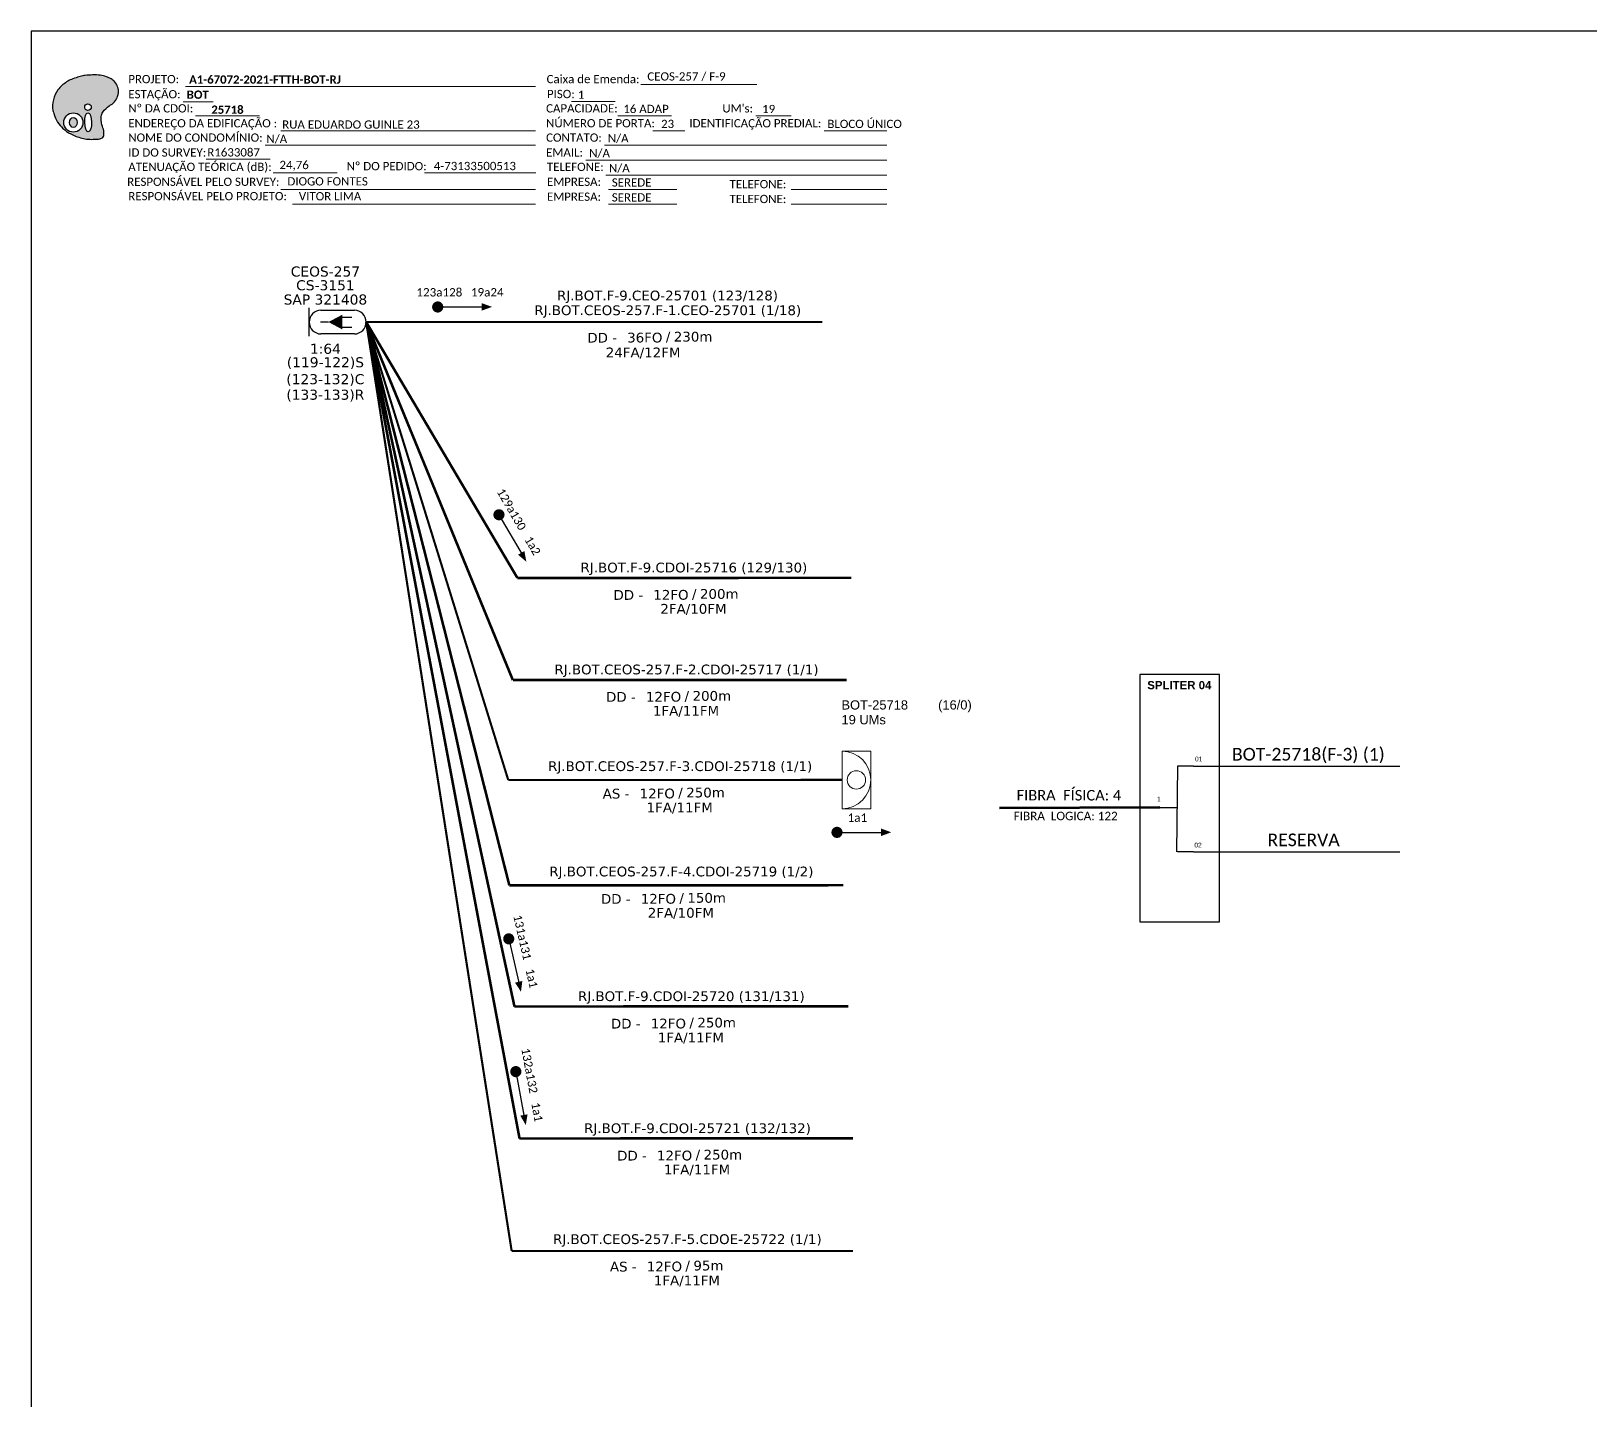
# Model space of a CAD drawing. Extents: x -89 to 749, y 705 to 1299.
# Drawn here: x -89.3 to 248.8, y 1002 to 1299 of the extents above; entities that cross this region are included whole.
import ezdxf
from ezdxf.enums import TextEntityAlignment as Align

# ---------------------------------------------------------------- set-up
doc = ezdxf.new("R2010")
doc.units = 0
for name, color, linetype, lineweight in [("20.0-LEGENDA DOS CDO'S", 1, 'Continuous', 0), ('20.1-CDO_INTERIOR', 1, 'Continuous', 0), ('40.1-ETIQUETAS', 1, 'Continuous', 20)]:
    doc.layers.add(name, color=color, linetype=linetype, lineweight=lineweight)
for name, color, linetype in [('20.4-CEOS', 1, 'Continuous'), ('CAP a instalar', 1, 'Continuous'), ('SETA', 7, 'Continuous')]:
    doc.layers.add(name, color=color, linetype=linetype)
doc.styles.add('ARIAL', font='arial.ttf')
doc.styles.add('siredit', font='verdana.ttf')
doc.styles.get("Standard").update_dxf_attribs({"font": 'arial.ttf'})
doc.styles.add('WMF-Calibri0', font='calibri.ttf')
doc.styles.add('WMF-Calibri1', font='calibrib.ttf')
doc.linetypes.add('FENCELINE1', pattern='A,0.25,-0.1,[133,ltypeshp.shx,S=0.1,R=0,X=-0.1,Y=0],-0.1,1', length=1.45)

# ---------------------------------------------------------------- blocks, each defined once
blk = doc.blocks.new('OI')
h = blk.add_hatch(color=40)
edge = h.paths.add_edge_path()
edge.add_spline(control_points=[(4.35, -0.67), (3.92, -0.99), (3.26, -1.5), (2.81, -2.59), (2.9, -3.5), (3.06, -4.27), (3.31, -4.85), (3.37, -5.39), (3.4, -5.88), (3.2, -6.4), (2.54, -6.61), (1.65, -6.63), (0.55, -6.67), (-0.56, -6.42), (-1.61, -6.14), (-2.77, -5.61), (-3.92, -4.77), (-4.89, -3.7), (-5.34, -2.65), (-5.6, -1.94), (-5.85, -0.96), (-5.71, 0.47), (-5.1, 2.02), (-4.14, 3.02), (-3.3, 3.61), (-2.37, 4.16), (-1.36, 4.44), (-0.56, 4.7), (0.79, 4.85), (2.24, 4.97), (3.79, 4.57), (4.67, 4.21), (5.44, 3.65), (5.76, 2.99), (6.03, 2.21), (6.01, 1.46), (5.72, 0.64), (5.31, 0.08), (4.88, -0.38), (4.51, -0.55), (4.35, -0.67)], knot_values=[0, 0, 0, 0, 1.60434, 2.417191, 3.427595, 4.282808, 4.776746, 5.304182, 5.888771, 6.258406, 6.858137, 7.79129, 8.986195, 10.124242, 11.187857, 12.242908, 13.953784, 15.414161, 16.515391, 17.349188, 17.675853, 19.552021, 21.515531, 22.568638, 23.63245, 24.621084, 25.782718, 26.745347, 27.142653, 29.870543, 31.004649, 31.921532, 32.709589, 33.801391, 34.042471, 35.192333, 35.971461, 36.628871, 37.254359, 37.836911, 37.836911, 37.836911, 37.836911], degree=3, periodic=0)
h.paths.add_polyline_path([(1.13, -0.87, -1), (-0.04, -0.87, -1)], flags=16)
edge = h.paths.add_edge_path(flags=16)
edge.add_ellipse((0.56, -3.59), major_axis=(-0.02, 1.71), ratio=0.361305, start_angle=0, end_angle=360)
h.paths.add_polyline_path([(-0.36, -3.62, -1), (-3.8, -3.62, -1)], flags=16)
edge = h.paths.add_edge_path(flags=0)
edge.add_ellipse((-2.08, -3.62), major_axis=(0, 0.885), ratio=0.758294, start_angle=0, end_angle=360)
at = {"color": 40}
for centre, radius in [((-2.08, -3.62), 1.72), ((0.54, -0.87), 0.587)]:
    blk.add_circle(centre, radius, dxfattribs=at)
blk.add_ellipse((-2.08, -3.62), major_axis=(0, 0.885), ratio=0.758294, start_param=-3.141592653589792, end_param=3.141592653589792, dxfattribs=at)
blk.add_ellipse((0.56, -3.59), major_axis=(-0.02, 1.71), ratio=0.361305, dxfattribs=at)
at = {"color": 40, "start_tangent": (-0.800898, -0.598801), "end_tangent": (-0.800898, -0.598801)}
blk.add_spline([(4.35, -0.67), (3.2, -1.78), (2.9, -2.54), (2.92, -3.55), (3.12, -4.38), (3.28, -4.85), (3.37, -5.37), (3.35, -5.95), (3.2, -6.29), (2.66, -6.55), (1.73, -6.63), (0.54, -6.62), (-0.58, -6.41), (-1.6, -6.11), (-2.56, -5.67), (-3.95, -4.67), (-4.89, -3.56), (-5.37, -2.56), (-5.64, -1.78), (-5.72, -1.46), (-5.63, 0.42), (-4.84, 2.22), (-4.13, 2.99), (-3.27, 3.62), (-2.4, 4.09), (-1.3, 4.47), (-0.37, 4.72), (0.02, 4.77), (2.75, 4.8), (3.85, 4.53), (4.69, 4.16), (5.31, 3.68), (5.85, 2.73), (5.93, 2.5), (5.94, 1.35), (5.67, 0.62), (5.29, 0.08), (4.84, -0.36), (4.35, -0.67)], degree=3, dxfattribs=at)
blk = doc.blocks.new('CARIMBO')
at = {"color": 7, "lineweight": 0}
for points in [[(35.66, -16.79), (111.64, -16.79)], [(134.48, -16.3), (159.61, -16.3)], [(35.15, -20.06), (41.7, -20.06)], [(119.43, -20.02), (128.92, -20.02)], [(37.81, -23.14), (51.75, -23.14)], [(129.48, -23.14), (141.1, -23.14)], [(159.42, -23.14), (167.09, -23.14)], [(56.38, -26.37), (111.64, -26.37)], [(137.07, -26.37), (144.01, -26.37)], [(174.24, -26.37), (187.8, -26.37)], [(52.97, -29.48), (111.64, -29.48)], [(126.6, -29.48), (187.83, -29.48)], [(40.13, -32.55), (54.07, -32.55)], [(122.56, -32.72), (187.83, -32.72)], [(54.67, -35.52), (68.61, -35.52)], [(126.84, -35.96), (187.83, -35.96)], [(56.38, -39.07), (111.64, -39.07)], [(127.45, -39.07), (142.25, -39.07)], [(167.06, -39.07), (187.83, -39.07)], [(58.87, -42.31), (111.64, -42.31)], [(127.45, -42.31), (142.25, -42.31)], [(167.06, -42.31), (187.83, -42.31)]]:
    blk.add_lwpolyline(points, dxfattribs=at)
at = {"color": 7, "xscale": 1.213923925163967, "yscale": 1.213923925163967, "zscale": 1.213923925163967, "rotation": 0.1532896023949059}
blk.add_blockref('OI', (13.86, -20.16), dxfattribs=at)
at = {"color": 7, "lineweight": 0, "style": 'WMF-Calibri0'}
for s, height, p in [('PROJETO:', 1.793, (23.26, -16.04)), ('Caixa de Emenda:', 1.7927, (114.02, -16.04)), ('ESTAÇÃO:', 1.793, (23.26, -19.32)), ('PISO:', 1.793, (114.09, -19.28)), ('ENDEREÇO DA EDIFICAÇÃO :', 1.7927, (23.26, -25.63)), ('Nº DA CDOI:', 1.7927, (23.26, -22.39)), ('CAPACIDADE:', 1.7927, (113.91, -22.39)), ('NÚMERO DE PORTA:', 1.7927, (113.91, -25.63)), ('IDENTIFICAÇÃO PREDIAL:', 1.7927, (144.99, -25.63)), ("UM's:", 1.793, (152.15, -22.39)), ('NOME DO CONDOMÍNIO:', 1.7927, (23.26, -28.74)), ('CONTATO:', 1.793, (113.91, -28.74)), ('ID DO SURVEY:', 1.7927, (23.26, -31.97)), ('EMAIL:', 1.793, (113.91, -31.97)), ('ATENUAÇÃO TEÓRICA (dB):', 1.7927, (23.26, -35.09)), ('TELEFONE:', 1.793, (114.09, -35.09)), ('RESPONSÁVEL PELO SURVEY:', 1.7927, (23.02, -38.32)), ('EMPRESA:', 1.793, (114.09, -38.32)), ('TELEFONE:', 1.793, (153.7, -38.83)), ('RESPONSÁVEL PELO PROJETO:', 1.7927, (23.26, -41.44)), ('EMPRESA:', 1.793, (114.09, -41.56)), ('TELEFONE:', 1.793, (153.7, -42.06))]:
    blk.add_text(s, height=height, dxfattribs=at).set_placement(p)
at = {"color": 7, "lineweight": 0, "flags": 8}
for tag, p, style in [('PROJ', (36.46, -16.13), 'WMF-Calibri1'), ('CEOS-XX', (135.87, -15.46), 'WMF-Calibri0'), ('EST', (35.94, -19.41), 'WMF-Calibri1'), ('PISO_PTR', (120.78, -19.42), 'WMF-Calibri0'), ('CAPAC.', (130.66, -22.52), 'WMF-Calibri0'), ("UC'S", (160.78, -22.54), 'WMF-Calibri0'), ('LOGRADOURO', (56.65, -25.91), 'WMF-Calibri0'), ('N°', (138.85, -25.77), 'WMF-Calibri0'), ('N°PREDIO', (174.94, -25.77), 'WMF-Calibri0'), ('_ID_', (40.39, -31.94), 'WMF-Calibri0'), ('NOME_DO_COND.', (53.23, -29.02), 'WMF-Calibri0'), ('EMAIL', (123.26, -32.12), 'WMF-Calibri0'), ('NOME_DO_CONTATO', (127.3, -28.89), 'WMF-Calibri0'), ('O_POTEN', (56.06, -34.68), 'WMF-Calibri0'), ('TELEFONE', (127.55, -35.36), 'WMF-Calibri0'), ('RES_SURVEY', (57.78, -38.23), 'WMF-Calibri0'), ('EMP_RESP_SURVEY', (128.16, -38.47), 'WMF-Calibri0'), ('CONT_RESP_SURVEY', (167.76, -38.47), 'WMF-Calibri0'), ('RES_PROJ', (60.27, -41.47), 'WMF-Calibri0'), ('EMP_RESP_PROJ', (128.16, -41.71), 'WMF-Calibri0'), ('CONT_RESP_PROJ', (167.76, -41.71), 'WMF-Calibri0')]:
    blk.add_attdef(tag, p, '', height=1.79, dxfattribs=dict(at, style=style))
at = {"color": 7, "lineweight": 0, "style": 'WMF-Calibri1', "flags": 8}
blk.add_attdef("N° CDO'S", text='', height=1.79, dxfattribs=at).set_placement((44.78, -22.68), align=Align.CENTER)
blk = doc.blocks.new('CEOS_RP_CT_DRT')
at = {"layer": '20.4-CEOS', "color": 0}
for p, q in [((-4.54, 1.19), (-1.19, 1.19)), ((-1.19, -1.19), (-4.54, -1.19))]:
    blk.add_line(p, q, dxfattribs=at)
for points in [[(-5.73, -1.43), (-5.73, 1.44)], [(-3.79, 0), (-4.59, 0)], [(-2.47, 0.48), (-1.45, 0.48)], [(-2.47, -0.52), (-1.45, -0.52)]]:
    blk.add_lwpolyline(points, dxfattribs=at)
blk.add_lwpolyline([(-3.79, 0, 0, 1.47, 0), (-2.41, 0, 1.47, 1.47, 0)], format="xyseb", dxfattribs=at)
for centre, start, end in [((-4.54, 0), 90, 270), ((-1.19, 0), 270, 90)]:
    blk.add_arc(centre, 1.19, start, end, dxfattribs=at)
at = {"layer": '20.4-CEOS', "color": 7, "style": 'siredit'}
for tag, p in [('Nº_DA_CEOS', (-2.86, 5.6)), ('LOCAL', (-2.86, 4.24)), ('SAP', (-2.86, 2.78)), ('RACIO_SPLITAGEM', (-2.86, -1.88)), ('FIBRAS_SPLITTER', (-2.86, -3.58)), ('FIBRAS_TOP_C', (-2.86, -5.08)), ('RESERVA_FINAIS', (-2.86, -6.39))]:
    blk.add_attdef(tag, text='', height=1.01, dxfattribs=at).set_placement(p, align=Align.TOP_CENTER)
blk = doc.blocks.new('ETIQUETA_RS5F')
at = {"layer": '40.1-ETIQUETAS', "color": 0, "style": 'siredit'}
blk.add_text('/', height=1.5, dxfattribs=at).set_placement((1.58, -1.95), align=Align.MIDDLE_RIGHT)
for tag, p in [('ETIQUETA_R_PRIMARIA', (1.21, 4.1)), ('ETIQUETA_R_SECUNDARIA', (1.21, 2.1)), ('F_ATIVAS/F_MORTAS', (1.14, -4.24))]:
    blk.add_attdef(tag, text='', height=1.5, dxfattribs=at).set_placement(p, align=Align.MIDDLE_CENTER)
for tag, p in [('TIPO_CABO', (-6.58, -2.12)), ('CAP_CABO', (0.4, -2.09))]:
    blk.add_attdef(tag, text='', height=1.5, dxfattribs=at).set_placement(p, align=Align.MIDDLE_RIGHT)
blk.add_attdef('METROS', text='', height=1.5, dxfattribs=at).set_placement((2.14, -1.95), align=Align.MIDDLE_LEFT)
for tag, p in [('FUSÃO_1', (0.85, -8.39)), ('FUSÃO_2', (0.85, -10.6)), ('FUSÃO_3', (0.85, -12.93)), ('FUSÃO_4', (0.85, -15.14)), ('FUSÃO_5', (0.85, -17.16))]:
    blk.add_attdef(tag, text='', height=1.5, dxfattribs=at).set_placement(p, align=Align.CENTER)
blk = doc.blocks.new('CDOI_INT')
at = {"layer": '20.1-CDO_INTERIOR', "color": 0, "lineweight": 18}
blk.add_lwpolyline([(4.25, -4.25), (4.25, 4.25), (0, 4.25), (0, -4.25)], close=True, dxfattribs=at)
blk.add_circle((2.12, 0), 1.36, dxfattribs=at)
blk.add_arc((0, 0), 4.25, 270, 90, dxfattribs=at)
at = {"layer": "20.0-LEGENDA DOS CDO'S", "color": 0, "style": 'ARIAL'}
for tag, p in [('CDO_N', (-0.08, 10.38)), ('SPLITER_1', (21.18, 10.38)), ('SURVEY', (-0.08, 8.2)), ('SPLITER_2', (21.19, 8.68)), ('SAP', (-0.08, 6.23)), ('1:XX', (5.94, -2.22)), ('UMS', (5.94, -4.24))]:
    blk.add_attdef(tag, p, '', height=1.36, dxfattribs=at)
blk.add_attdef('FIBRAS_UTILIZADAS', text='', height=1.36, dxfattribs=at).set_placement((15.34, 10.38), align=Align.CENTER)

msp = doc.modelspace()

# ---------------------------------------------------------------- linework, layer by layer
at = {"color": 7, "linetype": 'Continuous'}
for p, q in [((159.36, 1139.51), (159.18, 1120.96)), ((162.88, 1139.51), (159.36, 1139.51)), ((155.53, 1130.56), (159.17, 1130.56)), ((162.88, 1120.96), (159.36, 1120.96))]:
    msp.add_line(p, q, dxfattribs=at)
at = {"color": 10, "linetype": 'Continuous'}
for p, q in [((162.88, 1139.52), (207.65, 1139.51)), ((162.88, 1120.97), (207.65, 1120.96))]:
    msp.add_line(p, q, dxfattribs=at)
at = {"color": 1, "linetype": 'Continuous', "lineweight": 60}
msp.add_line((155.53, 1130.56), (120.75, 1130.45), dxfattribs=at)
msp.add_lwpolyline([(-89.32, 705.02), (749.25, 705.02), (749.25, 1299.02), (-89.32, 1299.02), (-89.32, 705.02)])
at = {"color": 7, "lineweight": 0}
msp.add_lwpolyline([(-4.01, 1268.26), (20.14, 1268.26)], dxfattribs=at)
at = {"const_width": 1.21}
for points in [[(-1.72, 1239.17, 1), (-0.51, 1239.17, 1)], [(11.87, 1194.6, 1), (12.48, 1193.56, 1)], [(84.91, 1125.16, 1), (86.12, 1125.16, 1)], [(14.16, 1102.64, 1), (14.43, 1101.47, 1)], [(15.72, 1073.84, 1), (15.94, 1072.65, 1)]]:
    msp.add_lwpolyline(points, format="xyb", close=True, dxfattribs=at)
at = {"color": 7}
msp.add_lwpolyline([(151.21, 1105.78), (168.49, 1105.78), (168.49, 1159.43), (151.21, 1159.43)], close=True, dxfattribs=at)
at = {"layer": 'CAP a instalar', "color": 8, "ltscale": 7, "const_width": 0.565}
for points in [[(-16.63, 1235.9), (16.16, 1180.4)], [(-16.63, 1235.9), (15.19, 1158.2)], [(-16.63, 1235.9), (14.43, 1113.67)], [(-16.63, 1235.9), (15.54, 1087.37)], [(16.64, 1058.73), (-16.63, 1235.9)], [(16.16, 1180.37), (88.59, 1180.4)], [(15.19, 1158.2), (87.64, 1158.23)], [(14.43, 1113.67), (86.87, 1113.7)], [(15.54, 1087.37), (87.99, 1087.41)], [(16.6, 1058.73), (89.02, 1058.76)]]:
    msp.add_lwpolyline(points, dxfattribs=at)
at = {"layer": 'CAP a instalar', "color": 7, "ltscale": 7, "const_width": 0.467}
msp.add_lwpolyline([(-16.63, 1235.9), (82.33, 1235.9)], dxfattribs=at)
at = {"layer": 'CAP a instalar', "color": 10, "ltscale": 7, "const_width": 0.467}
for points in [[(-16.63, 1235.9), (14.19, 1136.52)], [(14.19, 1136.52), (86.6, 1136.55)]]:
    msp.add_lwpolyline(points, dxfattribs=at)
at = {"layer": 'CAP a instalar', "color": 7, "linetype": 'FENCELINE1', "ltscale": 10, "const_width": 0.467}
for points in [[(14.93, 1034.33), (-16.63, 1235.9)], [(14.93, 1034.33), (89, 1034.33)]]:
    msp.add_lwpolyline(points, dxfattribs=at)
at = {"layer": 'SETA'}
for points in [[(-1.12, 1239.17), (9.29, 1239.17)], [(12.18, 1194.08), (17.4, 1185.08)], [(85.51, 1125.16), (95.91, 1125.16)], [(14.3, 1102.05), (16.62, 1091.92)], [(15.83, 1073.24), (17.73, 1063.01)]]:
    msp.add_lwpolyline(points, dxfattribs=at)
for points in [[(8.45, 1240), (10.67, 1239.19), (8.45, 1238.38)], [(17.69, 1186.22), (18.11, 1183.9), (16.3, 1185.41)], [(95.08, 1125.99), (97.3, 1125.18), (95.08, 1124.37)], [(17.24, 1092.91), (16.95, 1090.57), (15.66, 1092.55)], [(18.38, 1063.98), (17.99, 1061.66), (16.8, 1063.69)]]:
    msp.add_solid(points, dxfattribs=at)

# ---------------------------------------------------------------- block references
ref = msp.add_blockref('CARIMBO', (-91.51, 1303.77))
ref.add_attrib('PROJ', 'A1-67072-2021-FTTH-BOT-RJ', (-55.05, 1287.63), dxfattribs={"color": 7, "lineweight": 0, "height": 1.7927, "style": 'WMF-Calibri1'})
ref.add_attrib('EST', 'BOT', (-55.57, 1284.35), dxfattribs={"color": 7, "lineweight": 0, "height": 1.793, "style": 'WMF-Calibri1'})
ref.add_attrib("N° CDO'S", '25718', dxfattribs={"color": 7, "lineweight": 0, "height": 1.793, "style": 'WMF-Calibri1'}).set_placement((-46.73, 1281.09), align=Align.CENTER)
ref.add_attrib('LOGRADOURO', 'RUA EDUARDO GUINLE 23', (-34.86, 1277.86), dxfattribs={"color": 7, "lineweight": 0, "height": 1.7927, "style": 'WMF-Calibri0'})
ref.add_attrib('NOME_DO_COND.', 'N/A', (-38.28, 1274.74), dxfattribs={"color": 7, "lineweight": 0, "height": 1.793, "style": 'WMF-Calibri0'})
ref.add_attrib('_ID_', 'R1633087', (-51.11, 1271.83), dxfattribs={"color": 7, "lineweight": 0, "height": 1.793, "style": 'WMF-Calibri0'})
ref.add_attrib('O_POTEN', '24,76', (-35.45, 1269.09), dxfattribs={"color": 7, "lineweight": 0, "height": 1.793, "style": 'WMF-Calibri0'})
ref.add_attrib('RES_SURVEY', 'DIOGO FONTES', (-33.73, 1265.54), dxfattribs={"color": 7, "lineweight": 0, "height": 1.7927, "style": 'WMF-Calibri0'})
ref.add_attrib('RES_PROJ', 'VITOR LIMA', (-31.24, 1262.3), dxfattribs={"color": 7, "lineweight": 0, "height": 1.793, "style": 'WMF-Calibri0'})
ref.add_attrib('CEOS-XX', 'CEOS-257 / F-9', (44.36, 1288.31), dxfattribs={"color": 7, "lineweight": 0, "height": 1.7927, "style": 'WMF-Calibri0'})
ref.add_attrib('CAPAC.', '16 ADAP', (39.15, 1281.25), dxfattribs={"color": 7, "lineweight": 0, "height": 1.793, "style": 'WMF-Calibri0'})
ref.add_attrib("UC'S", '19', (69.27, 1281.23), dxfattribs={"color": 7, "lineweight": 0, "height": 1.793, "style": 'WMF-Calibri0'})
ref.add_attrib('PISO_PTR', '1', (29.28, 1284.34), dxfattribs={"color": 7, "lineweight": 0, "height": 1.79, "style": 'WMF-Calibri0'})
ref.add_attrib('N°', '23', (47.34, 1278), dxfattribs={"color": 7, "lineweight": 0, "height": 1.793, "style": 'WMF-Calibri0'})
ref.add_attrib('N°PREDIO', 'BLOCO ÚNICO', (83.43, 1278), dxfattribs={"color": 7, "lineweight": 0, "height": 1.7927, "style": 'WMF-Calibri0'})
ref.add_attrib('NOME_DO_CONTATO', 'N/A', (35.79, 1274.88), dxfattribs={"color": 7, "lineweight": 0, "height": 1.793, "style": 'WMF-Calibri0'})
ref.add_attrib('EMAIL', 'N/A', (31.75, 1271.65), dxfattribs={"color": 7, "lineweight": 0, "height": 1.793, "style": 'WMF-Calibri0'})
ref.add_attrib('TELEFONE', 'N/A', (36.04, 1268.41), dxfattribs={"color": 7, "lineweight": 0, "height": 1.793, "style": 'WMF-Calibri0'})
ref.add_attrib('EMP_RESP_SURVEY', 'SEREDE', (36.65, 1265.3), dxfattribs={"color": 7, "lineweight": 0, "height": 1.793, "style": 'WMF-Calibri0'})
ref.add_attrib('EMP_RESP_PROJ', 'SEREDE', (36.65, 1262.06), dxfattribs={"color": 7, "lineweight": 0, "height": 1.793, "style": 'WMF-Calibri0'})
at = {"layer": '20.4-CEOS', "color": 5}
ref = msp.add_blockref('CEOS_RP_CT_DRT', (-16.63, 1235.9), dxfattribs=dict(at, xscale=2.161665797233582, yscale=2.161665797233582, zscale=2.161665797233582))
ref.add_attrib('Nº_DA_CEOS', 'CEOS-257', dxfattribs={"color": 7, "height": 2.183, "style": 'siredit'}).set_placement((-25.48, 1247.96), align=Align.TOP_CENTER)
ref.add_attrib('LOCAL', 'CS-3151', dxfattribs={"color": 7, "height": 2.183, "style": 'siredit'}).set_placement((-25.48, 1244.98), align=Align.TOP_CENTER)
ref.add_attrib('SAP', 'SAP 321408', dxfattribs={"color": 7, "height": 2.183, "style": 'siredit'}).set_placement((-25.48, 1241.88), align=Align.TOP_CENTER)
ref.add_attrib('RACIO_SPLITAGEM', '1:64', dxfattribs={"color": 7, "height": 2.183, "style": 'siredit'}).set_placement((-25.48, 1231.19), align=Align.TOP_CENTER)
ref.add_attrib('FIBRAS_SPLITTER', '(119-122)S', dxfattribs={"color": 7, "height": 2.183, "style": 'siredit'}).set_placement((-25.48, 1228.27), align=Align.TOP_CENTER)
ref.add_attrib('FIBRAS_TOP_C', '(123-132)C', dxfattribs={"color": 7, "height": 2.183, "style": 'siredit'}).set_placement((-25.5, 1224.6), align=Align.TOP_CENTER)
ref.add_attrib('RESERVA_FINAIS', '(133-133)R', dxfattribs={"color": 7, "height": 2.183, "style": 'siredit'}).set_placement((-25.5, 1221.23), align=Align.TOP_CENTER)
at = {"layer": 'CAP a instalar', "color": 7, "linetype": 'FENCELINE1', "ltscale": 7}
ref = msp.add_blockref('ETIQUETA_RS5F', (47.12, 1235.49), dxfattribs=dict(at, xscale=1.411343981848631, yscale=1.411343981848631, zscale=1.411343981848631))
ref.add_attrib('ETIQUETA_R_PRIMARIA', 'RJ.BOT.F-9.CEO-25701 (123/128)', dxfattribs={"layer": '40.1-ETIQUETAS', "color": 0, "height": 2.117, "style": 'siredit'}).set_placement((48.74, 1241.66), align=Align.MIDDLE_CENTER)
ref.add_attrib('ETIQUETA_R_SECUNDARIA', 'RJ.BOT.CEOS-257.F-1.CEO-25701 (1/18)', dxfattribs={"layer": '40.1-ETIQUETAS', "color": 0, "height": 2.117, "style": 'siredit'}).set_placement((48.79, 1238.46), align=Align.MIDDLE_CENTER)
ref.add_attrib('TIPO_CABO', 'DD -', dxfattribs={"layer": '40.1-ETIQUETAS', "color": 0, "height": 2.117, "style": 'siredit'}).set_placement((37.79, 1232.5), align=Align.MIDDLE_RIGHT)
ref.add_attrib('CAP_CABO', '36FO', dxfattribs={"layer": '40.1-ETIQUETAS', "color": 0, "height": 2.117, "style": 'siredit'}).set_placement((47.64, 1232.53), align=Align.MIDDLE_RIGHT)
ref.add_attrib('METROS', '230m', dxfattribs={"layer": '40.1-ETIQUETAS', "color": 0, "height": 2.117, "style": 'siredit'}).set_placement((50.11, 1232.73), align=Align.MIDDLE_LEFT)
ref.add_attrib('F_ATIVAS/F_MORTAS', '24FA/12FM', dxfattribs={"layer": '40.1-ETIQUETAS', "color": 0, "height": 2.117, "style": 'siredit'}).set_placement((43.45, 1229.31), align=Align.MIDDLE_CENTER)
at = {"layer": 'CAP a instalar', "color": 8, "linetype": 'FENCELINE1', "ltscale": 7}
ref = msp.add_blockref('ETIQUETA_RS5F', (52.8, 1179.66), dxfattribs=dict(at, xscale=1.411343981848631, yscale=1.411343981848631, zscale=1.411343981848631))
ref.add_attrib('ETIQUETA_R_SECUNDARIA', 'RJ.BOT.F-9.CDOI-25716 (129/130)', dxfattribs={"layer": '40.1-ETIQUETAS', "color": 0, "height": 2.117, "style": 'siredit'}).set_placement((54.47, 1182.63), align=Align.MIDDLE_CENTER)
ref.add_attrib('TIPO_CABO', 'DD -', dxfattribs={"layer": '40.1-ETIQUETAS', "color": 0, "height": 2.117, "style": 'siredit'}).set_placement((43.46, 1176.68), align=Align.MIDDLE_RIGHT)
ref.add_attrib('CAP_CABO', '12FO', dxfattribs={"layer": '40.1-ETIQUETAS', "color": 0, "height": 2.117, "style": 'siredit'}).set_placement((53.31, 1176.71), align=Align.MIDDLE_RIGHT)
ref.add_attrib('METROS', '200m', dxfattribs={"layer": '40.1-ETIQUETAS', "color": 0, "height": 2.117, "style": 'siredit'}).set_placement((55.78, 1176.9), align=Align.MIDDLE_LEFT)
ref.add_attrib('F_ATIVAS/F_MORTAS', '2FA/10FM', dxfattribs={"layer": '40.1-ETIQUETAS', "color": 0, "height": 2.117, "style": 'siredit'}).set_placement((54.37, 1173.67), align=Align.MIDDLE_CENTER)
ref = msp.add_blockref('ETIQUETA_RS5F', (51.19, 1157.54), dxfattribs=dict(at, xscale=1.411343981848631, yscale=1.411343981848631, zscale=1.411343981848631))
ref.add_attrib('ETIQUETA_R_SECUNDARIA', 'RJ.BOT.CEOS-257.F-2.CDOI-25717 (1/1)', dxfattribs={"layer": '40.1-ETIQUETAS', "color": 0, "height": 2.117, "style": 'siredit'}).set_placement((52.86, 1160.51), align=Align.MIDDLE_CENTER)
ref.add_attrib('TIPO_CABO', 'DD -', dxfattribs={"layer": '40.1-ETIQUETAS', "color": 0, "height": 2.117, "style": 'siredit'}).set_placement((41.85, 1154.56), align=Align.MIDDLE_RIGHT)
ref.add_attrib('CAP_CABO', '12FO', dxfattribs={"layer": '40.1-ETIQUETAS', "color": 0, "height": 2.117, "style": 'siredit'}).set_placement((51.71, 1154.59), align=Align.MIDDLE_RIGHT)
ref.add_attrib('METROS', '200m', dxfattribs={"layer": '40.1-ETIQUETAS', "color": 0, "height": 2.117, "style": 'siredit'}).set_placement((54.17, 1154.78), align=Align.MIDDLE_LEFT)
ref.add_attrib('F_ATIVAS/F_MORTAS', '1FA/11FM', dxfattribs={"layer": '40.1-ETIQUETAS', "color": 0, "height": 2.117, "style": 'siredit'}).set_placement((52.76, 1151.55), align=Align.MIDDLE_CENTER)
at = {"layer": 'CAP a instalar', "color": 10, "ltscale": 7}
ref = msp.add_blockref('CDOI_INT', (86.6, 1136.55), dxfattribs=dict(at, xscale=1.470653668531895, yscale=1.470653668531895, zscale=1.470653668531895))
ref.add_attrib('CDO_N', 'BOT-25718', (86.48, 1151.82), dxfattribs={"layer": "20.0-LEGENDA DOS CDO'S", "color": 0, "height": 2, "style": 'ARIAL'})
ref.add_attrib('FIBRAS_UTILIZADAS', '     (16/0)', dxfattribs={"layer": "20.0-LEGENDA DOS CDO'S", "color": 0, "height": 2.0005, "style": 'ARIAL'}).set_placement((109.16, 1151.82), align=Align.CENTER)
ref.add_attrib('SURVEY', '19 UMs', (86.49, 1148.61), dxfattribs={"layer": "20.0-LEGENDA DOS CDO'S", "color": 0, "height": 2, "style": 'ARIAL'})
at = {"layer": 'CAP a instalar', "color": 8, "linetype": 'FENCELINE1', "ltscale": 7}
ref = msp.add_blockref('ETIQUETA_RS5F', (50.07, 1113.7), dxfattribs=dict(at, xscale=1.411343981848631, yscale=1.411343981848631, zscale=1.411343981848631))
ref.add_attrib('ETIQUETA_R_SECUNDARIA', 'RJ.BOT.CEOS-257.F-4.CDOI-25719 (1/2)', dxfattribs={"layer": '40.1-ETIQUETAS', "color": 0, "height": 2.117, "style": 'siredit'}).set_placement((51.74, 1116.67), align=Align.MIDDLE_CENTER)
ref.add_attrib('TIPO_CABO', 'DD -', dxfattribs={"layer": '40.1-ETIQUETAS', "color": 0, "height": 2.117, "style": 'siredit'}).set_placement((40.73, 1110.72), align=Align.MIDDLE_RIGHT)
ref.add_attrib('CAP_CABO', '12FO', dxfattribs={"layer": '40.1-ETIQUETAS', "color": 0, "height": 2.117, "style": 'siredit'}).set_placement((50.58, 1110.75), align=Align.MIDDLE_RIGHT)
ref.add_attrib('METROS', '150m', dxfattribs={"layer": '40.1-ETIQUETAS', "color": 0, "height": 2.117, "style": 'siredit'}).set_placement((53.05, 1110.95), align=Align.MIDDLE_LEFT)
ref.add_attrib('F_ATIVAS/F_MORTAS', '2FA/10FM', dxfattribs={"layer": '40.1-ETIQUETAS', "color": 0, "height": 2.117, "style": 'siredit'}).set_placement((51.64, 1107.71), align=Align.MIDDLE_CENTER)
ref = msp.add_blockref('ETIQUETA_RS5F', (52.24, 1086.64), dxfattribs=dict(at, xscale=1.411343981848631, yscale=1.411343981848631, zscale=1.411343981848631))
ref.add_attrib('ETIQUETA_R_SECUNDARIA', 'RJ.BOT.F-9.CDOI-25720 (131/131)', dxfattribs={"layer": '40.1-ETIQUETAS', "color": 0, "height": 2.117, "style": 'siredit'}).set_placement((53.91, 1089.61), align=Align.MIDDLE_CENTER)
ref.add_attrib('TIPO_CABO', 'DD -', dxfattribs={"layer": '40.1-ETIQUETAS', "color": 0, "height": 2.117, "style": 'siredit'}).set_placement((42.9, 1083.65), align=Align.MIDDLE_RIGHT)
ref.add_attrib('CAP_CABO', '12FO', dxfattribs={"layer": '40.1-ETIQUETAS', "color": 0, "height": 2.117, "style": 'siredit'}).set_placement((52.75, 1083.68), align=Align.MIDDLE_RIGHT)
ref.add_attrib('METROS', '250m', dxfattribs={"layer": '40.1-ETIQUETAS', "color": 0, "height": 2.117, "style": 'siredit'}).set_placement((55.22, 1083.88), align=Align.MIDDLE_LEFT)
ref.add_attrib('F_ATIVAS/F_MORTAS', '1FA/11FM', dxfattribs={"layer": '40.1-ETIQUETAS', "color": 0, "height": 2.117, "style": 'siredit'}).set_placement((53.8, 1080.64), align=Align.MIDDLE_CENTER)
ref = msp.add_blockref('ETIQUETA_RS5F', (53.58, 1057.99), dxfattribs=dict(at, xscale=1.411343981848631, yscale=1.411343981848631, zscale=1.411343981848631))
ref.add_attrib('ETIQUETA_R_SECUNDARIA', 'RJ.BOT.F-9.CDOI-25721 (132/132)', dxfattribs={"layer": '40.1-ETIQUETAS', "color": 0, "height": 2.117, "style": 'siredit'}).set_placement((55.25, 1060.96), align=Align.MIDDLE_CENTER)
ref.add_attrib('TIPO_CABO', 'DD -', dxfattribs={"layer": '40.1-ETIQUETAS', "color": 0, "height": 2.117, "style": 'siredit'}).set_placement((44.25, 1055.01), align=Align.MIDDLE_RIGHT)
ref.add_attrib('CAP_CABO', '12FO', dxfattribs={"layer": '40.1-ETIQUETAS', "color": 0, "height": 2.117, "style": 'siredit'}).set_placement((54.1, 1055.04), align=Align.MIDDLE_RIGHT)
ref.add_attrib('METROS', '250m', dxfattribs={"layer": '40.1-ETIQUETAS', "color": 0, "height": 2.117, "style": 'siredit'}).set_placement((56.56, 1055.23), align=Align.MIDDLE_LEFT)
ref.add_attrib('F_ATIVAS/F_MORTAS', '1FA/11FM', dxfattribs={"layer": '40.1-ETIQUETAS', "color": 0, "height": 2.117, "style": 'siredit'}).set_placement((55.15, 1052), align=Align.MIDDLE_CENTER)
at = {"layer": 'CAP a instalar', "color": 7, "linetype": 'FENCELINE1', "ltscale": 7}
ref = msp.add_blockref('ETIQUETA_RS5F', (51.38, 1033.92), dxfattribs=dict(at, xscale=1.411343981848631, yscale=1.411343981848631, zscale=1.411343981848631))
ref.add_attrib('ETIQUETA_R_SECUNDARIA', 'RJ.BOT.CEOS-257.F-5.CDOE-25722 (1/1)', dxfattribs={"layer": '40.1-ETIQUETAS', "color": 0, "height": 2.117, "style": 'siredit'}).set_placement((53.05, 1036.89), align=Align.MIDDLE_CENTER)
ref.add_attrib('TIPO_CABO', 'AS -', dxfattribs={"layer": '40.1-ETIQUETAS', "color": 0, "height": 2.117, "style": 'siredit'}).set_placement((42.05, 1030.93), align=Align.MIDDLE_RIGHT)
ref.add_attrib('CAP_CABO', '12FO', dxfattribs={"layer": '40.1-ETIQUETAS', "color": 0, "height": 2.117, "style": 'siredit'}).set_placement((51.9, 1030.96), align=Align.MIDDLE_RIGHT)
ref.add_attrib('METROS', '95m', dxfattribs={"layer": '40.1-ETIQUETAS', "color": 0, "height": 2.117, "style": 'siredit'}).set_placement((54.36, 1031.16), align=Align.MIDDLE_LEFT)
ref.add_attrib('F_ATIVAS/F_MORTAS', '1FA/11FM', dxfattribs={"layer": '40.1-ETIQUETAS', "color": 0, "height": 2.117, "style": 'siredit'}).set_placement((52.95, 1027.93), align=Align.MIDDLE_CENTER)

# ---------------------------------------------------------------- texts
at = {"color": 7, "lineweight": 0, "style": 'WMF-Calibri0'}
msp.add_text('Nº DO PEDIDO:', height=1.7927, dxfattribs=at).set_placement((-20.88, 1268.84))
at = {"attachment_point": 5}
for s, insert, char_height, width in [('{\\fCalibri|b0|i0|c0|p34;\\C7;123a128}', (-0.76, 1242.35), 1.815, 30.6841), ('{\\fCalibri|b0|i0|c0|p34;\\C7;19a24}', (9.63, 1242.35), 1.815, 30.6841), ('{\\fArial|b1|i0|c0|p34;\\C10;SPLITER 04}', (159.78, 1157.1), 1.7753, 17.28), ('\\pt9;{\\fCalibri|b0|i0|c0|p34;\\C7;BOT-25718(F-3) (1)}', (187.78, 1141.82), 2.7432, 40.9104), ('{\\fArial|b0|i0|c0|p34;\\H0.5787x;\\C7;01}', (163.99, 1141.08), 1.7753, 3.456), ('{\\fCalibri|b0|i0|c0|p34;\\C7;FIBRA  FÍSICA: 4}', (135.82, 1133.21), 2.2859, 34.56), ('\\C7;\\fArial|b0|i0|;\\H1.0273588255048;1', (155.37, 1132.39), 1.7753, 1.7584), ('{\\fCalibri|b0|i0|c0|p34;\\C7;FIBRA  LOGICA: 122}', (135.13, 1128.71), 1.8289, 34.56), ('{\\fCalibri|b0|i0|c0|p34;\\C7;1a1}', (89.93, 1128.34), 1.815, 30.6841), ('{\\fArial|b0|i0|c0|p34;\\H0.5787x;\\C7;02}', (163.84, 1122.39), 1.7753, 3.7582), ('\\pt9;{\\fCalibri|b0|i0|c0|p34;\\C7;RESERVA}', (186.74, 1123.52), 2.7432, 40.9104)]:
    msp.add_mtext(s, dxfattribs=dict(at, insert=insert, char_height=char_height, width=width))
at = {"char_height": 1.815, "width": 30.6841, "attachment_point": 5}
for s, insert, rotation in [('{\\fCalibri|b0|i0|c0|p34;\\C7;129a130}', (14.9, 1195.26), 300.1452), ('{\\fCalibri|b0|i0|c0|p34;\\C7;1a2}', (19.47, 1187.36), 300.1452), ('{\\fCalibri|b0|i0|c0|p34;\\C7;131a131}', (17.25, 1102.38), 282.9091), ('{\\fCalibri|b0|i0|c0|p34;\\C7;1a1}', (19.27, 1093.48), 282.9091), ('{\\fCalibri|b0|i0|c0|p34;\\C7;132a132}', (18.8, 1073.44), 280.4737), ('{\\fCalibri|b0|i0|c0|p34;\\C7;1a1}', (20.44, 1064.46), 280.4737)]:
    msp.add_mtext(s, dxfattribs=dict(at, insert=insert, rotation=rotation))
at = {"color": 7, "lineweight": 0, "style": 'WMF-Calibri0', "flags": 8}
msp.add_attdef('4-73133500513', (-1.97, 1268.87), '', height=1.79, dxfattribs=at)
at = {"layer": '40.1-ETIQUETAS', "color": 10, "style": 'siredit'}
for s, p in [('RJ.BOT.CEOS-257.F-3.CDOI-25718 (1/1)', (51.49, 1139.53)), ('1FA/11FM', (51.39, 1130.57))]:
    msp.add_text(s, height=2.117, dxfattribs=at).set_placement(p, align=Align.MIDDLE_CENTER)
for s, height, p in [('AS -', 2.117, (40.48, 1133.57)), ('12FO', 2.117, (50.34, 1133.6)), ('/', 2.12, (52.05, 1133.8))]:
    msp.add_text(s, height=height, dxfattribs=at).set_placement(p, align=Align.MIDDLE_RIGHT)
msp.add_text('250m', height=2.117, dxfattribs=at).set_placement((52.8, 1133.8), align=Align.MIDDLE_LEFT)

doc.saveas('drawing.dxf')
